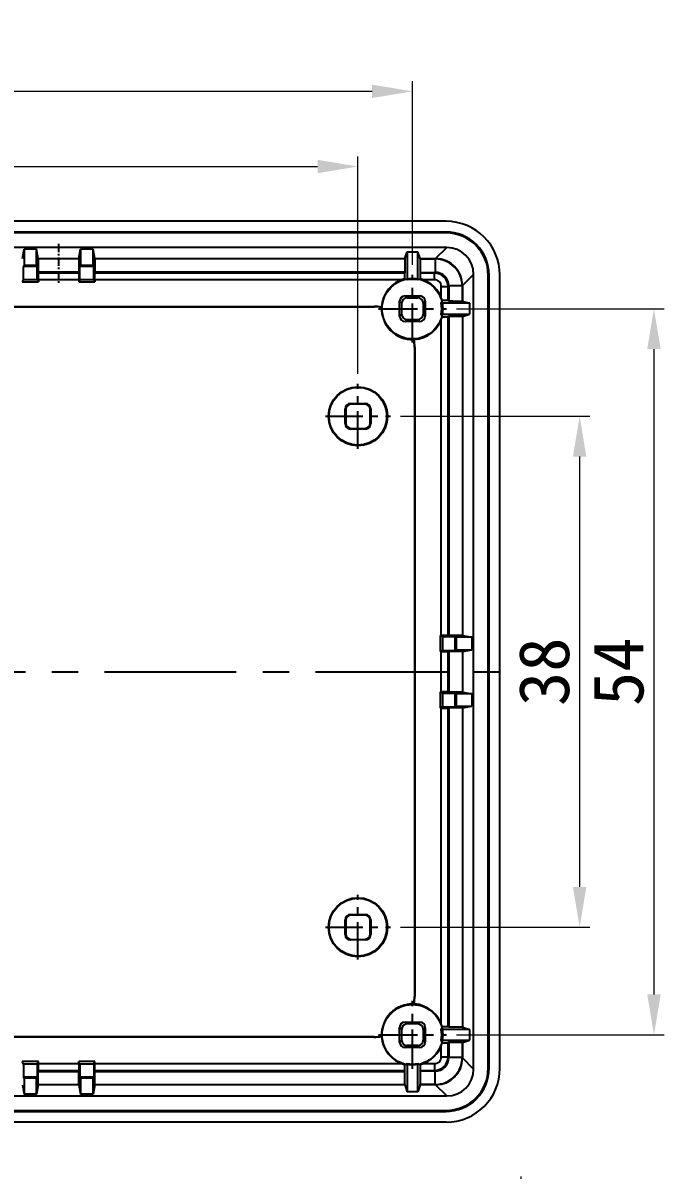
# Model space of a CAD drawing. Header units: millimetres. Extents: x 1860 to 2188, y -393 to -149.
# Drawn here: x 2122.3 to 2170, y -234.3 to -149 of the extents above; entities that cross this region are included whole.
import ezdxf

# ---------------------------------------------------------------- set-up
doc = ezdxf.new("R2010")
doc.units = ezdxf.units.MM
doc.linetypes.add('CENTER', pattern=[50.8, 31.75, -6.35, 6.35, -6.35])
doc.layers.add('dim', color=3, linetype='Continuous', lineweight=9)
doc.styles.add('宋体', font='SimSun.ttf')
doc.dimstyles.new('YanXiu', dxfattribs={"dimscale": 1.5, "dimtxt": 2.5, "dimasz": 2.2, "dimexe": 0.65, "dimexo": 0.65, "dimgap": 0.5, "dimtad": 1, "dimdsep": 46, "dimtxsty": '宋体', "dimcen": 0, "dimclrd": 3, "dimclre": 3, "dimclrt": 3, "dimazin": 2, "dimtfac": 1, "dimtofl": 0, "dimtmove": 0, "dimatfit": 3, "dimfxl": 1, "dimlwd": 5, "dimlwe": 5, "dimarcsym": 0})

# ---------------------------------------------------------------- blocks, each defined once
blk = doc.blocks.new('*D15')
at = {"layer": 'Defpoints', "color": 0}
for p in [(2147.218, -159.671), (2061.318, -175.831), (2147.218, -175.831)]:
    blk.add_point(p, dxfattribs=at)
at = {"layer": 'dim', "color": 3, "lineweight": 5}
for p, q in [((2061.318, -175.081), (2061.318, -158.921)), ((2147.218, -175.081), (2147.218, -158.921)), ((2064.318, -159.671), (2144.218, -159.671))]:
    blk.add_line(p, q, dxfattribs=at)
at = {"layer": 'dim', "color": 3}
for points in [[(2064.318, -159.171), (2064.318, -160.171), (2061.318, -159.671)], [(2144.218, -159.171), (2144.218, -160.171), (2147.218, -159.671)]]:
    blk.add_solid(points, dxfattribs=at)
at = {"layer": 'dim', "color": 3, "insert": (2104.268, -157.046), "char_height": 3.75, "attachment_point": 5, "style": '宋体'}
blk.add_mtext('85.9', dxfattribs=at)
blk = doc.blocks.new('*D18')
at = {"layer": 'Defpoints', "color": 0}
for p in [(2149.631, -178.244), (2149.631, -216.244), (2163.697, -216.244)]:
    blk.add_point(p, dxfattribs=at)
at = {"layer": 'dim', "color": 3, "lineweight": 5}
for p, q in [((2150.38, -178.244), (2164.446, -178.244)), ((2163.697, -181.244), (2163.697, -213.244)), ((2150.38, -216.244), (2164.446, -216.244))]:
    blk.add_line(p, q, dxfattribs=at)
at = {"layer": 'dim', "color": 3}
for points in [[(2163.197, -181.244), (2164.197, -181.244), (2163.697, -178.244)], [(2163.197, -213.244), (2164.197, -213.244), (2163.697, -216.244)]]:
    blk.add_solid(points, dxfattribs=at)
at = {"layer": 'dim', "color": 3, "insert": (2161.072, -197.244), "char_height": 3.75, "attachment_point": 5, "rotation": 90, "style": '宋体'}
blk.add_mtext('38', dxfattribs=at)
blk = doc.blocks.new('*D17')
at = {"layer": 'Defpoints', "color": 0}
for p in [(2153.791, -170.244), (2153.791, -224.244), (2169.221, -224.244)]:
    blk.add_point(p, dxfattribs=at)
at = {"layer": 'dim', "color": 3, "lineweight": 5}
for p, q in [((2154.541, -170.244), (2169.971, -170.244)), ((2169.221, -173.244), (2169.221, -221.244)), ((2154.541, -224.244), (2169.971, -224.244))]:
    blk.add_line(p, q, dxfattribs=at)
at = {"layer": 'dim', "color": 3}
for points in [[(2168.721, -173.244), (2169.721, -173.244), (2169.221, -170.244)], [(2168.721, -221.244), (2169.721, -221.244), (2169.221, -224.244)]]:
    blk.add_solid(points, dxfattribs=at)
at = {"layer": 'dim', "color": 3, "insert": (2166.596, -197.244), "char_height": 3.75, "attachment_point": 5, "rotation": 90, "style": '宋体'}
blk.add_mtext('54', dxfattribs=at)
blk = doc.blocks.new('*D19')
at = {"layer": 'Defpoints', "color": 0}
for p in [(2151.268, -154.078), (2057.268, -167.879), (2151.268, -167.72)]:
    blk.add_point(p, dxfattribs=at)
at = {"layer": 'dim', "color": 3, "lineweight": 5}
for p, q in [((2057.268, -167.129), (2057.268, -153.328)), ((2151.268, -166.971), (2151.268, -153.328)), ((2060.268, -154.078), (2148.268, -154.078))]:
    blk.add_line(p, q, dxfattribs=at)
at = {"layer": 'dim', "color": 3}
for points in [[(2060.268, -153.578), (2060.268, -154.578), (2057.268, -154.078)], [(2148.268, -153.578), (2148.268, -154.578), (2151.268, -154.078)]]:
    blk.add_solid(points, dxfattribs=at)
at = {"layer": 'dim', "color": 3, "insert": (2104.268, -151.453), "char_height": 3.75, "attachment_point": 5, "style": '宋体'}
blk.add_mtext('94', dxfattribs=at)
blk = doc.blocks.new('*D22')
at = {"layer": 'Defpoints', "color": 0}
for p in [(2159.359, -235.533), (2049.177, -260.737), (2159.359, -260.737)]:
    blk.add_point(p, dxfattribs=at)
at = {"layer": 'dim', "color": 3, "lineweight": 5}
for p, q in [((2049.177, -259.987), (2049.177, -234.783)), ((2159.359, -259.987), (2159.359, -234.783)), ((2052.177, -235.533), (2156.359, -235.533))]:
    blk.add_line(p, q, dxfattribs=at)
at = {"layer": 'dim', "color": 3}
for points in [[(2052.177, -235.033), (2052.177, -236.033), (2049.177, -235.533)], [(2156.359, -235.033), (2156.359, -236.033), (2159.359, -235.533)]]:
    blk.add_solid(points, dxfattribs=at)
at = {"layer": 'dim', "color": 3, "insert": (2104.268, -232.908), "char_height": 3.75, "attachment_point": 5, "style": '宋体'}
blk.add_mtext('110.18', dxfattribs=at)

msp = doc.modelspace()

# ---------------------------------------------------------------- linework, layer by layer
at = {"color": 7, "linetype": 'Continuous'}
for p, q in [((2153.769, -163.744), (2054.766, -163.744)), ((2153.768, -164.544), (2054.768, -164.544)), ((2153.768, -164.614), (2054.768, -164.614)), ((2153.768, -164.544), (2153.768, -164.614)), ((2153.82, -165.692), (2054.715, -165.692)), ((2122.283, -166.519), (2122.399, -165.823)), ((2123.337, -165.823), (2122.399, -165.823)), ((2122.399, -165.823), (2122.399, -167.027)), ((2123.453, -166.519), (2123.337, -165.823)), ((2123.337, -167.027), (2123.337, -165.823)), ((2126.483, -166.519), (2126.599, -165.823)), ((2127.537, -165.823), (2126.599, -165.823)), ((2126.599, -165.823), (2126.599, -167.027)), ((2127.653, -166.519), (2127.537, -165.823)), ((2127.537, -167.027), (2127.537, -165.823)), ((2150.697, -166.519), (2150.868, -166.006)), ((2150.868, -166.006), (2150.868, -168.105)), ((2150.868, -166.006), (2151.668, -166.006)), ((2151.839, -166.519), (2151.668, -166.006)), ((2151.668, -168.105), (2151.668, -166.006)), ((2152.993, -166.519), (2153.82, -165.692)), ((2122.399, -167.027), (2122.355, -167.114)), ((2123.381, -167.114), (2122.355, -167.114)), ((2122.355, -168.07), (2122.355, -167.114)), ((2123.337, -167.027), (2122.399, -167.027)), ((2123.337, -167.027), (2123.381, -167.114)), ((2123.381, -168.07), (2123.381, -167.114)), ((2123.453, -166.519), (2126.483, -166.519)), ((2123.453, -166.519), (2123.453, -167.52)), ((2126.483, -166.519), (2126.483, -167.52)), ((2126.599, -167.027), (2126.555, -167.114)), ((2127.581, -167.114), (2126.555, -167.114)), ((2126.555, -168.07), (2126.555, -167.114)), ((2127.537, -167.027), (2126.599, -167.027)), ((2127.537, -167.027), (2127.581, -167.114)), ((2127.581, -168.07), (2127.581, -167.114)), ((2127.653, -166.519), (2150.697, -166.519)), ((2127.653, -166.519), (2127.653, -167.52)), ((2150.697, -166.519), (2150.697, -167.52)), ((2151.839, -166.519), (2151.839, -166.545)), ((2151.839, -166.519), (2152.993, -166.519)), ((2151.839, -166.545), (2152.967, -166.545)), ((2152.967, -166.545), (2152.967, -167.545)), ((2126.483, -167.52), (2123.453, -167.52)), ((2123.453, -167.52), (2123.466, -167.596)), ((2126.47, -167.596), (2123.466, -167.596)), ((2126.483, -167.52), (2126.47, -167.596)), ((2127.653, -167.52), (2127.666, -167.596)), ((2150.697, -167.52), (2127.653, -167.52)), ((2150.671, -167.596), (2127.666, -167.596)), ((2150.697, -167.52), (2150.671, -167.596)), ((2151.847, -167.545), (2151.864, -167.596)), ((2151.847, -167.545), (2152.967, -167.545)), ((2152.916, -167.596), (2151.864, -167.596)), ((2152.916, -167.596), (2152.967, -167.545)), ((2152.916, -168.096), (2152.916, -167.596)), ((2154.992, -168.519), (2155.819, -167.691)), ((2155.819, -226.796), (2155.819, -167.691)), ((2156.897, -226.744), (2156.897, -167.744)), ((2156.967, -167.744), (2156.897, -167.744)), ((2156.967, -226.744), (2156.967, -167.744)), ((2157.768, -226.745), (2157.768, -167.742)), ((2122.355, -168.07), (2122.268, -168.244)), ((2122.268, -168.244), (2123.468, -168.244)), ((2122.355, -168.07), (2123.381, -168.07)), ((2123.381, -168.07), (2123.468, -168.244)), ((2126.468, -168.096), (2123.468, -168.096)), ((2123.468, -168.096), (2123.468, -168.244)), ((2126.555, -168.07), (2126.468, -168.244)), ((2126.468, -168.096), (2126.468, -168.244)), ((2126.468, -168.244), (2127.668, -168.244)), ((2126.555, -168.07), (2127.581, -168.07)), ((2127.581, -168.07), (2127.668, -168.244)), ((2150.454, -168.096), (2127.668, -168.096)), ((2127.668, -168.096), (2127.668, -168.244)), ((2152.916, -168.096), (2152.081, -168.096)), ((2153.416, -169.43), (2153.416, -168.596)), ((2153.416, -168.596), (2153.915, -168.596)), ((2153.915, -168.596), (2153.966, -168.545)), ((2153.915, -169.647), (2153.915, -168.596)), ((2153.966, -168.545), (2153.966, -169.664)), ((2154.966, -168.545), (2153.966, -168.545)), ((2154.966, -168.545), (2154.966, -169.673)), ((2154.992, -168.519), (2154.992, -169.673)), ((2150.464, -169.84), (2150.318, -169.694)), ((2150.318, -170.794), (2150.318, -169.694)), ((2150.864, -169.44), (2150.718, -169.294)), ((2150.718, -169.294), (2151.818, -169.294)), ((2150.864, -169.44), (2151.671, -169.44)), ((2151.671, -169.44), (2151.818, -169.294)), ((2152.071, -169.84), (2152.218, -169.694)), ((2152.218, -169.694), (2152.218, -170.794)), ((2153.966, -169.664), (2153.915, -169.647)), ((2154.992, -169.673), (2154.966, -169.673)), ((2154.992, -169.673), (2155.505, -169.844)), ((2060.12, -170.07), (2148.416, -170.07)), ((2060.12, -170.096), (2148.416, -170.096)), ((2148.416, -170.096), (2148.416, -170.07)), ((2150.464, -169.84), (2150.464, -170.647)), ((2152.071, -169.84), (2152.071, -170.647)), ((2155.505, -169.844), (2153.407, -169.844)), ((2155.505, -169.844), (2155.505, -170.644)), ((2150.318, -170.794), (2150.464, -170.647)), ((2150.718, -171.194), (2150.864, -171.047)), ((2151.818, -171.194), (2150.718, -171.194)), ((2150.864, -171.047), (2151.671, -171.047)), ((2151.671, -171.047), (2151.818, -171.194)), ((2152.071, -170.647), (2152.218, -170.794)), ((2153.407, -170.644), (2155.505, -170.644)), ((2153.416, -194.544), (2153.416, -171.057)), ((2153.992, -170.815), (2153.915, -170.84)), ((2153.915, -194.546), (2153.915, -170.84)), ((2153.992, -194.559), (2153.992, -170.815)), ((2154.992, -170.815), (2153.992, -170.815)), ((2154.992, -170.815), (2155.505, -170.644)), ((2154.992, -170.815), (2154.992, -194.559)), ((2151.416, -173.096), (2151.416, -221.391)), ((2151.416, -173.096), (2151.442, -173.096)), ((2151.442, -173.096), (2151.442, -221.391)), ((2146.668, -177.294), (2146.714, -177.34)), ((2146.668, -177.294), (2147.768, -177.294)), ((2147.722, -177.34), (2146.714, -177.34)), ((2147.768, -177.294), (2147.722, -177.34)), ((2146.268, -177.694), (2146.314, -177.74)), ((2146.268, -178.794), (2146.268, -177.694)), ((2146.314, -177.74), (2146.314, -178.747)), ((2148.168, -177.694), (2148.122, -177.74)), ((2148.122, -178.747), (2148.122, -177.74)), ((2148.168, -177.694), (2148.168, -178.794)), ((2146.314, -178.747), (2146.268, -178.794)), ((2146.714, -179.147), (2146.668, -179.194)), ((2146.714, -179.147), (2147.722, -179.147)), ((2147.768, -179.194), (2147.722, -179.147)), ((2148.168, -178.794), (2148.122, -178.747)), ((2147.768, -179.194), (2146.668, -179.194)), ((2153.319, -194.544), (2153.319, -195.744)), ((2153.494, -194.631), (2153.319, -194.544)), ((2153.416, -194.544), (2153.319, -194.544)), ((2153.494, -194.631), (2153.494, -195.656)), ((2153.494, -194.631), (2154.449, -194.631)), ((2153.992, -194.559), (2153.915, -194.546)), ((2154.992, -194.559), (2153.992, -194.559)), ((2154.449, -195.656), (2154.449, -194.631)), ((2154.537, -194.675), (2154.449, -194.631)), ((2154.537, -195.613), (2154.537, -194.675)), ((2155.689, -194.675), (2154.537, -194.675)), ((2154.992, -194.559), (2155.689, -194.675)), ((2155.689, -194.675), (2155.689, -195.613)), ((2153.494, -195.656), (2153.319, -195.744)), ((2153.416, -195.744), (2153.319, -195.744)), ((2153.416, -198.744), (2153.416, -195.744)), ((2153.494, -195.656), (2154.449, -195.656)), ((2153.992, -195.729), (2153.915, -195.742)), ((2153.915, -198.746), (2153.915, -195.742)), ((2153.992, -198.759), (2153.992, -195.729)), ((2154.992, -195.729), (2153.992, -195.729)), ((2154.537, -195.613), (2154.449, -195.656)), ((2154.537, -195.613), (2155.689, -195.613)), ((2154.992, -195.729), (2155.689, -195.613)), ((2154.992, -195.729), (2154.992, -198.759)), ((2153.319, -198.744), (2153.319, -199.944)), ((2153.494, -198.831), (2153.319, -198.744)), ((2153.416, -198.744), (2153.319, -198.744)), ((2153.992, -198.759), (2153.915, -198.746)), ((2154.992, -198.759), (2153.992, -198.759)), ((2154.992, -198.759), (2155.689, -198.875)), ((2153.494, -198.831), (2153.494, -199.856)), ((2153.494, -198.831), (2154.449, -198.831)), ((2154.449, -199.856), (2154.449, -198.831)), ((2154.537, -198.875), (2154.449, -198.831)), ((2154.537, -199.813), (2154.537, -198.875)), ((2155.689, -198.875), (2154.537, -198.875)), ((2155.689, -198.875), (2155.689, -199.813)), ((2153.494, -199.856), (2153.319, -199.944)), ((2153.416, -199.944), (2153.319, -199.944)), ((2153.416, -223.43), (2153.416, -199.944)), ((2153.494, -199.856), (2154.449, -199.856)), ((2153.992, -199.929), (2153.915, -199.942)), ((2153.915, -223.647), (2153.915, -199.942)), ((2153.992, -223.673), (2153.992, -199.929)), ((2154.992, -199.929), (2153.992, -199.929)), ((2154.537, -199.813), (2154.449, -199.856)), ((2154.537, -199.813), (2155.689, -199.813)), ((2154.992, -199.929), (2155.689, -199.813)), ((2154.992, -199.929), (2154.992, -223.673)), ((2146.268, -216.794), (2146.268, -215.694)), ((2146.314, -215.74), (2146.268, -215.694)), ((2146.314, -215.74), (2146.314, -216.747)), ((2146.714, -215.34), (2146.668, -215.294)), ((2146.668, -215.294), (2147.768, -215.294)), ((2147.722, -215.34), (2146.714, -215.34)), ((2147.768, -215.294), (2147.722, -215.34)), ((2148.168, -215.694), (2148.122, -215.74)), ((2148.122, -216.747), (2148.122, -215.74)), ((2148.168, -215.694), (2148.168, -216.794)), ((2146.268, -216.794), (2146.314, -216.747)), ((2146.668, -217.194), (2146.714, -217.147)), ((2147.768, -217.194), (2146.668, -217.194)), ((2146.714, -217.147), (2147.722, -217.147)), ((2147.768, -217.194), (2147.722, -217.147)), ((2148.168, -216.794), (2148.122, -216.747)), ((2151.416, -221.391), (2151.442, -221.391)), ((2150.718, -223.294), (2150.864, -223.44)), ((2150.718, -223.294), (2151.818, -223.294)), ((2151.671, -223.44), (2150.864, -223.44)), ((2151.671, -223.44), (2151.818, -223.294)), ((2150.318, -224.794), (2150.318, -223.694)), ((2150.318, -223.694), (2150.464, -223.84)), ((2150.464, -223.84), (2150.464, -224.647)), ((2152.071, -223.84), (2152.218, -223.694)), ((2152.071, -223.84), (2152.071, -224.647)), ((2152.218, -223.694), (2152.218, -224.794)), ((2155.505, -223.844), (2153.407, -223.844)), ((2153.992, -223.673), (2153.915, -223.647)), ((2154.992, -223.673), (2153.992, -223.673)), ((2154.992, -223.673), (2155.505, -223.844)), ((2155.505, -223.844), (2155.505, -224.644)), ((2148.416, -224.391), (2060.12, -224.391)), ((2148.416, -224.418), (2060.12, -224.418)), ((2148.416, -224.391), (2148.416, -224.418)), ((2150.464, -224.647), (2150.318, -224.794)), ((2150.864, -225.047), (2150.718, -225.194)), ((2151.818, -225.194), (2150.718, -225.194)), ((2151.671, -225.047), (2150.864, -225.047)), ((2151.671, -225.047), (2151.818, -225.194)), ((2152.071, -224.647), (2152.218, -224.794)), ((2153.407, -224.644), (2155.505, -224.644)), ((2153.416, -225.892), (2153.416, -225.057)), ((2153.966, -224.823), (2153.915, -224.84)), ((2153.915, -225.892), (2153.915, -224.84)), ((2153.966, -224.823), (2153.966, -225.943)), ((2154.966, -224.815), (2154.966, -225.943)), ((2154.992, -224.815), (2154.966, -224.815)), ((2154.992, -224.815), (2155.505, -224.644)), ((2154.992, -224.815), (2154.992, -225.969)), ((2153.416, -225.892), (2153.915, -225.892)), ((2153.966, -225.943), (2153.915, -225.892)), ((2154.966, -225.943), (2153.966, -225.943)), ((2155.819, -226.796), (2154.992, -225.969)), ((2122.355, -226.418), (2122.268, -226.243)), ((2123.468, -226.243), (2122.268, -226.243)), ((2122.355, -226.418), (2122.355, -227.373)), ((2123.381, -226.418), (2122.355, -226.418)), ((2123.381, -226.418), (2123.468, -226.243)), ((2123.381, -226.418), (2123.381, -227.373)), ((2123.453, -226.968), (2123.466, -226.891)), ((2123.466, -226.891), (2126.47, -226.891)), ((2123.468, -226.391), (2123.468, -226.243)), ((2123.468, -226.391), (2126.468, -226.391)), ((2126.468, -226.391), (2126.468, -226.243)), ((2126.555, -226.418), (2126.468, -226.243)), ((2127.668, -226.243), (2126.468, -226.243)), ((2126.483, -226.968), (2126.47, -226.891)), ((2126.555, -226.418), (2126.555, -227.373)), ((2127.581, -226.418), (2126.555, -226.418)), ((2127.581, -226.418), (2127.668, -226.243)), ((2127.581, -226.418), (2127.581, -227.373)), ((2127.653, -226.968), (2127.666, -226.891)), ((2127.666, -226.891), (2150.671, -226.891)), ((2127.668, -226.391), (2127.668, -226.243)), ((2127.668, -226.391), (2150.454, -226.391)), ((2150.697, -226.968), (2150.671, -226.891)), ((2150.868, -226.383), (2150.868, -228.481)), ((2151.668, -228.481), (2151.668, -226.383)), ((2151.847, -226.942), (2151.864, -226.891)), ((2151.864, -226.891), (2152.915, -226.891)), ((2152.081, -226.391), (2152.916, -226.391)), ((2152.967, -226.942), (2152.915, -226.891)), ((2152.916, -226.391), (2152.916, -226.891)), ((2156.967, -226.744), (2156.897, -226.744)), ((2122.399, -227.46), (2122.355, -227.373)), ((2122.355, -227.373), (2123.381, -227.373)), ((2122.399, -227.46), (2122.399, -228.664)), ((2123.337, -227.46), (2122.399, -227.46)), ((2123.337, -227.46), (2123.381, -227.373)), ((2123.337, -228.664), (2123.337, -227.46)), ((2123.453, -227.968), (2123.453, -226.968)), ((2123.453, -226.968), (2126.483, -226.968)), ((2126.483, -227.968), (2126.483, -226.968)), ((2126.599, -227.46), (2126.555, -227.373)), ((2126.555, -227.373), (2127.581, -227.373)), ((2126.599, -227.46), (2126.599, -228.664)), ((2127.537, -227.46), (2126.599, -227.46)), ((2127.537, -227.46), (2127.581, -227.373)), ((2127.537, -228.664), (2127.537, -227.46)), ((2127.653, -227.968), (2127.653, -226.968)), ((2127.653, -226.968), (2150.697, -226.968)), ((2150.697, -227.968), (2150.697, -226.968)), ((2152.967, -226.942), (2151.847, -226.942)), ((2152.967, -227.942), (2152.967, -226.942)), ((2122.283, -227.968), (2122.399, -228.664)), ((2123.453, -227.968), (2123.337, -228.664)), ((2126.483, -227.968), (2123.453, -227.968)), ((2126.483, -227.968), (2126.599, -228.664)), ((2127.653, -227.968), (2127.537, -228.664)), ((2150.697, -227.968), (2127.653, -227.968)), ((2150.697, -227.968), (2150.868, -228.481)), ((2151.668, -228.481), (2150.868, -228.481)), ((2151.839, -227.968), (2151.668, -228.481)), ((2151.839, -227.968), (2151.839, -227.942)), ((2152.967, -227.942), (2151.839, -227.942)), ((2152.993, -227.968), (2151.839, -227.968)), ((2153.82, -228.795), (2152.993, -227.968)), ((2054.715, -228.795), (2153.82, -228.795)), ((2123.337, -228.664), (2122.399, -228.664)), ((2127.537, -228.664), (2126.599, -228.664)), ((2054.768, -229.873), (2153.768, -229.873)), ((2054.768, -229.943), (2153.768, -229.943)), ((2153.768, -229.943), (2153.768, -229.873)), ((2153.769, -230.744), (2054.766, -230.744))]:
    msp.add_line(p, q, dxfattribs=at)
at = {"color": 1, "linetype": 'CENTER', "ltscale": 0.02}
msp.add_line((2124.968, -165.411), (2124.968, -168.351), dxfattribs=at)
at = {"color": 1, "linetype": 'CENTER', "ltscale": 0.09176}
for p, q in [((2151.268, -172.767), (2151.268, -167.72)), ((2148.744, -170.244), (2153.791, -170.244)), ((2151.268, -226.767), (2151.268, -221.72)), ((2148.744, -224.244), (2153.791, -224.244))]:
    msp.add_line(p, q, dxfattribs=at)
at = {"color": 1, "linetype": 'CENTER', "ltscale": 0.087745}
for p, q in [((2147.218, -180.657), (2147.218, -175.831)), ((2144.805, -178.244), (2149.631, -178.244)), ((2147.218, -218.657), (2147.218, -213.831)), ((2144.805, -216.244), (2149.631, -216.244))]:
    msp.add_line(p, q, dxfattribs=at)
at = {"color": 1, "linetype": 'CENTER', "ltscale": 0.30868}
msp.add_line((2049.972, -197.244), (2159.199, -197.244), dxfattribs=at)
at = {"color": 7, "linetype": 'Continuous'}
for centre, radius in [((2151.268, -170.244), 2.25), ((2147.218, -178.244), 2.194), ((2147.218, -178.244), 2.15), ((2147.218, -216.244), 2.194), ((2147.218, -216.244), 2.15), ((2151.268, -224.244), 2.25)]:
    msp.add_circle(centre, radius, dxfattribs=at)
for centre, radius, start, end in [((2153.768, -167.743), 3.199, 359.99511, 90.00489), ((2153.768, -167.743), 3.129, 359.995, 90.005), ((2152.967, -168.545), 1.999, 359.99398, 90.00679), ((2151.266, -170.239), 2.292, 105.15, 176.9572), ((2151.272, -170.242), 2.292, 15.15, 74.84938), ((2152.915, -168.596), 1, 0.01373, 89.98038), ((2152.968, -168.544), 0.999, 359.93816, 90.06218), ((2151.268, -170.244), 2.176, 79.40834, 100.59166), ((2152.916, -168.596), 0.5, 359.9931, 90.0069), ((2148.416, -173.096), 3.026, 79.35768, 90), ((2148.416, -173.096), 3, 79.23743, 90), ((2151.343, -170.017), 2.371, 182.53963, 183.19114), ((2151.268, -170.244), 2.294, 177.6269, 272.3731), ((2151.268, -170.244), 2.176, 349.40834, 10.59166), ((2151.272, -170.245), 2.292, 273.0428, 344.84938), ((2151.495, -170.169), 2.371, 266.80886, 267.46037), ((2148.416, -173.096), 3, 0, 10.76257), ((2148.416, -173.096), 3.026, 0, 10.64232), ((2148.416, -221.391), 3, 349.23743, 0), ((2148.416, -221.391), 3.026, 349.35768, 0), ((2151.268, -224.244), 2.294, 87.6269, 182.3731), ((2151.495, -224.319), 2.371, 92.53963, 93.19114), ((2151.272, -224.242), 2.292, 15.15, 86.9572), ((2148.416, -221.391), 3, 270, 280.76257), ((2148.416, -221.391), 3.026, 270, 280.64232), ((2151.343, -224.471), 2.371, 176.80886, 177.46037), ((2151.266, -224.248), 2.292, 183.0428, 254.84938), ((2151.268, -224.244), 2.176, 349.40834, 10.59166), ((2151.269, -224.248), 2.292, 285.15, 344.84938), ((2152.916, -225.892), 0.5, 269.9931, 0.0069), ((2152.915, -225.891), 1, 270.01373, 359.98038), ((2152.968, -225.944), 0.999, 269.93816, 0.06218), ((2152.967, -225.943), 1.999, 269.99402, 0.00681), ((2151.268, -224.244), 2.176, 259.40834, 280.59166), ((2153.768, -226.744), 3.129, 269.99499, 0.00501), ((2153.768, -226.744), 3.199, 269.99509, 0.00491)]:
    msp.add_arc(centre, radius, start, end, dxfattribs=at)
for centre, major_axis, ratio, start_param, end_param in [((2153.766, -167.745), (-2.83, -2.83), 0.999315, 2.356537, 3.926648), ((2153.819, -167.693), (-1.415, -1.415), 0.999315, 2.356537, 3.926648), ((2151.847, -166.545), (0, 1), 0.008727, -4.712389, -3.167773), ((2152.992, -168.52), (1.415, 1.415), 0.999315, -0.785056, 0.785056), ((2123.466, -168.096), (0, 0.5), 0.004363, -1.570796, -0.02618), ((2126.47, -168.096), (0, 0.5), 0.004363, 0.02618, 1.570796), ((2127.666, -168.096), (0, 0.5), 0.004363, -1.570796, -0.02618), ((2150.671, -168.096), (0, 0.5), 0.008727, 0.02618, 1.432595), ((2149.453, -170.244), (3.025, 0), 0.800007, 1.084031, 1.157713), ((2153.083, -170.244), (3.025, 0), 0.800007, 1.983879, 2.057561), ((2151.864, -168.096), (0, 0.5), 0.008727, -1.432595, -0.02618), ((2150.718, -169.694), (0.283, -0.283), 0.999973, 2.356208, 3.926977), ((2150.864, -169.84), (0.283, -0.283), 0.999973, 2.356208, 3.926977), ((2151.671, -169.84), (-0.283, -0.283), 0.999973, 2.356208, 3.926977), ((2151.818, -169.694), (0.283, 0.283), 0.999973, -0.785384, 0.785384), ((2151.268, -168.429), (0, 3.025), 0.800007, -2.057561, -1.983879), ((2153.416, -169.647), (0.5, 0), 0.008727, 0.02618, 1.432595), ((2154.966, -169.664), (1, 0), 0.008727, -3.115413, -1.570796), ((2150.718, -170.794), (0.283, 0.283), 0.999973, 2.356208, 3.926977), ((2150.864, -170.647), (-0.283, -0.283), 0.999973, -0.785384, 0.785384), ((2151.671, -170.647), (-0.283, 0.283), 0.999973, 2.356208, 3.926977), ((2151.818, -170.794), (0.283, -0.283), 0.999973, -0.785384, 0.785384), ((2151.268, -172.059), (0, 3.025), 0.800007, -1.157713, -1.084031), ((2153.416, -170.84), (0.5, 0), 0.008727, -1.432595, -0.02618), ((2146.668, -177.694), (-0.283, 0.283), 0.999924, -0.78536, 0.78536), ((2146.714, -177.74), (0.283, -0.283), 0.999924, 2.356233, 3.926953), ((2147.722, -177.74), (-0.283, -0.283), 0.999924, 2.356233, 3.926953), ((2147.768, -177.694), (0.283, 0.283), 0.999924, -0.78536, 0.78536), ((2146.668, -178.794), (0.283, 0.283), 0.999924, -3.926953, -2.356233), ((2146.714, -178.747), (-0.283, -0.283), 0.999924, -0.78536, 0.78536), ((2147.722, -178.747), (-0.283, 0.283), 0.999924, 2.356233, 3.926953), ((2147.768, -178.794), (0.283, -0.283), 0.999924, -0.78536, 0.78536), ((2153.416, -194.546), (0.5, 0), 0.004363, 0.02618, 1.570796), ((2153.416, -195.742), (0.5, 0), 0.004363, -1.570796, -0.02618), ((2153.416, -198.746), (0.5, 0), 0.004363, 0.02618, 1.570796), ((2153.416, -199.942), (0.5, 0), 0.004363, -1.570796, -0.02618), ((2146.668, -215.694), (0.283, -0.283), 0.999924, 2.356233, 3.926953), ((2146.714, -215.74), (-0.283, 0.283), 0.999924, -0.78536, 0.78536), ((2147.722, -215.74), (-0.283, -0.283), 0.999924, 2.356233, 3.926953), ((2147.768, -215.694), (0.283, 0.283), 0.999924, -0.78536, 0.78536), ((2146.668, -216.794), (0.283, 0.283), 0.999924, -3.926953, -2.356233), ((2146.714, -216.747), (0.283, 0.283), 0.999924, 2.356233, 3.926953), ((2147.722, -216.747), (-0.283, 0.283), 0.999924, 2.356233, 3.926953), ((2147.768, -216.794), (-0.283, 0.283), 0.999924, -3.926953, -2.356233), ((2150.718, -223.694), (0.283, -0.283), 0.999973, 2.356208, 3.926977), ((2150.864, -223.84), (-0.283, 0.283), 0.999973, -0.785384, 0.785384), ((2151.671, -223.84), (-0.283, -0.283), 0.999973, 2.356208, 3.926977), ((2151.818, -223.694), (0.283, 0.283), 0.999973, -0.785384, 0.785384), ((2151.268, -222.429), (0, 3.025), 0.800007, -2.057561, -1.983879), ((2153.416, -223.647), (0.5, 0), 0.008727, 0.02618, 1.432595), ((2150.718, -224.794), (0.283, 0.283), 0.999973, 2.356208, 3.926977), ((2150.864, -224.647), (0.283, 0.283), 0.999973, 2.356208, 3.926977), ((2151.671, -224.647), (-0.283, 0.283), 0.999973, 2.356208, 3.926977), ((2151.818, -224.794), (0.283, -0.283), 0.999973, -0.785384, 0.785384), ((2151.268, -226.059), (0, 3.025), 0.800007, -1.157713, -1.084031), ((2153.416, -224.84), (0.5, 0), 0.008727, -1.432595, -0.02618), ((2154.966, -224.823), (1, 0), 0.008727, 1.570796, 3.115413), ((2152.992, -225.967), (1.415, -1.415), 0.999315, -0.785056, 0.785056), ((2123.466, -226.391), (0, 0.5), 0.004363, -3.115413, -1.570796), ((2126.47, -226.391), (0, 0.5), 0.004363, -4.712389, -3.167773), ((2127.666, -226.391), (0, 0.5), 0.004363, -3.115413, -1.570796), ((2149.453, -224.244), (3.025, 0), 0.800007, -1.157713, -1.084031), ((2150.671, -226.391), (0, 0.5), 0.008727, -4.574188, -3.167773), ((2153.083, -224.244), (3.025, 0), 0.800007, -2.057561, -1.983879), ((2151.864, -226.391), (0, 0.5), 0.008727, -3.115413, -1.708997), ((2153.766, -226.742), (-2.83, 2.83), 0.999315, 2.356537, 3.926648), ((2153.819, -226.795), (-1.415, 1.415), 0.999315, -3.926648, -2.356537), ((2151.847, -227.942), (0, 1), 0.008727, 0.02618, 1.570796)]:
    msp.add_ellipse(centre, major_axis=major_axis, ratio=ratio, start_param=start_param, end_param=end_param, dxfattribs=at)

# ---------------------------------------------------------------- dimensions: what is measured, and where the dimension line sits
at = {"layer": 'dim'}
for base, p1, p2, picture, middle in [((2151.268, -154.078), (2057.268, -167.879), (2151.268, -167.72), '*D19', (2104.268, -151.453)), ((2147.218, -159.671), (2061.318, -175.831), (2147.218, -175.831), '*D15', (2104.268, -157.046)), ((2159.359, -235.533), (2049.177, -260.737), (2159.359, -260.737), '*D22', (2104.268, -232.908))]:
    dim = msp.add_linear_dim(base=base, p1=p1, p2=p2, dimstyle='YanXiu', override={"dimasz": 2, "dimexe": 0.49975, "dimexo": 0.49975, "dimgap": 0.49975}, dxfattribs=at)
    dim.commit()
    dim.dimension.update_dxf_attribs({"geometry": picture, "text_midpoint": middle})
for base, p1, p2, picture, middle in [((2169.221, -224.244), (2153.791, -170.244), (2153.791, -224.244), '*D17', (2166.596, -197.244)), ((2163.697, -216.244), (2149.631, -178.244), (2149.631, -216.244), '*D18', (2161.072, -197.244))]:
    dim = msp.add_linear_dim(base=base, p1=p1, p2=p2, angle=90, dimstyle='YanXiu', override={"dimasz": 2, "dimexe": 0.49975, "dimexo": 0.49975, "dimgap": 0.49975}, dxfattribs=at)
    dim.commit()
    dim.dimension.update_dxf_attribs({"geometry": picture, "text_midpoint": middle})

doc.saveas('drawing.dxf')
